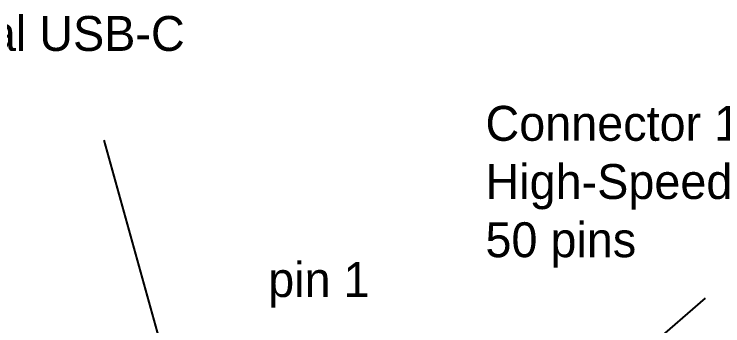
# Model space of a CAD drawing. Header units: millimetres. Extents: x 15 to 205, y 5 to 292.
# Drawn here: x 112.36 to 160.86, y 161.57 to 182.93 of the extents above; entities that cross this region are included whole.
import ezdxf

# ---------------------------------------------------------------- set-up
doc = ezdxf.new("R2010")
doc.units = ezdxf.units.MM
doc.layers.add('Annotations', color=7, linetype='Continuous')
doc.dimstyles.new('ISO-25', dxfattribs={"dimtxt": 2.5, "dimasz": 2.5, "dimexe": 1.25, "dimexo": 0.625, "dimtad": 1, "dimtxsty": 'Standard', "dimcen": 2.5, "dimadec": 0, "dimazin": 0, "dimtfac": 1, "dimtmove": 0, "dimatfit": 3, "dimfxl": 1, "dimarcsym": 0})

msp = doc.modelspace()

# ---------------------------------------------------------------- texts
at = {"layer": 'Annotations', "linetype": 'Continuous', "lineweight": 15, "char_height": 1.79438, "width": 84.66672, "attachment_point": 4}
for s, insert in [('{\\fSF-Mono-Regular-Extended.ttf|b0|i0|c0|p0;\\H1.333333x;Vertical USB-C\\POTG}', (102.517, 179.597)), ('{\\fSF-Mono-Regular-Extended.ttf|b0|i0|c0|p0;\\H1.333333x;Connector 1\\PHigh-Speed Data signals\\P50 pins}', (144.613, 171.099)), ('{\\fSF-Mono-Regular-Extended.ttf|b0|i0|c0|p0;\\H1.333333x;pin 1}', (129.744, 164.383))]:
    msp.add_mtext(s, dxfattribs=dict(at, insert=insert))

# ---------------------------------------------------------------- leaders
at = {"layer": 'Annotations', "linetype": 'Continuous', "lineweight": 15}
for points in [[(128.167, 139.455), (118.517, 174.303)], [(138.922, 145.428), (159.672, 163.478)]]:
    msp.add_leader(points, dimstyle='ISO-25', dxfattribs=at)

doc.saveas('drawing.dxf')
